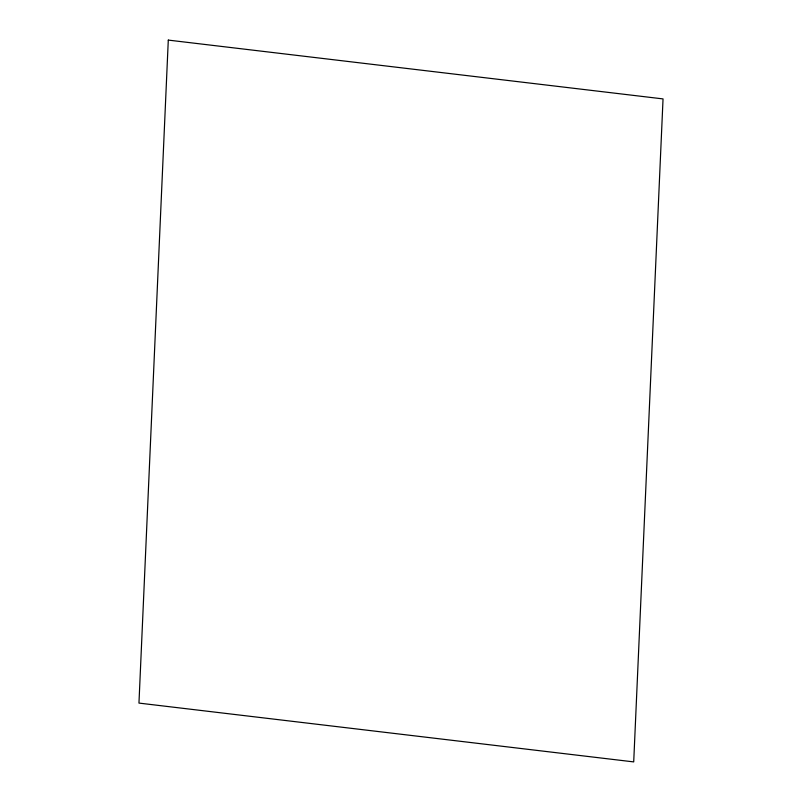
<?xml version="1.0" encoding="UTF-8"?>
<svg xmlns="http://www.w3.org/2000/svg" width="802" height="802" viewBox="0 0 802 802"><rect width="100%" height="100%" fill="white"/><g stroke="black" fill="none" stroke-linecap="round" stroke-linejoin="round"><path stroke-width="1.2" d="M168.29 40.1L138.957 703.093L633.71 761.9L663.043 98.907L168.29 40.1"/></g></svg>
